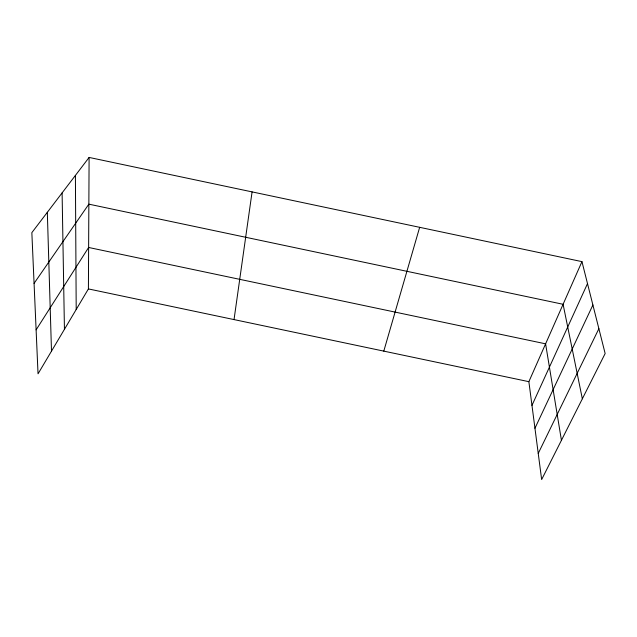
<?xml version="1.0" encoding="UTF-8"?>
<svg xmlns="http://www.w3.org/2000/svg" width="637" height="637" viewBox="0 0 637 637"><rect width="100%" height="100%" fill="white"/><g stroke="black" fill="none" stroke-linecap="round" stroke-linejoin="round"><path stroke-width="0.96" d="M89.1 157.435L31.85 232.648L38.037 373.831L88.408 288.919L89.1 157.435L581.955 261.632L605.15 353.535L541.649 479.565L528.869 381.674L581.955 261.632M234.034 319.583L252.085 191.888M383.793 351.122L419.656 227.321M531.967 405.395L587.505 283.616M534.953 428.271L592.896 304.988M538.241 453.433L598.876 328.692M36.11 329.855L88.623 247.475L545.598 343.829L561.436 440.302M34.072 283.377L88.854 204.158L563.092 304.287L582.337 398.81M88.408 288.919L528.869 381.674M47.329 212.304L51.493 351.154M62.1 192.9L64.441 329.329M75.405 175.414L76.201 309.494"/></g></svg>
